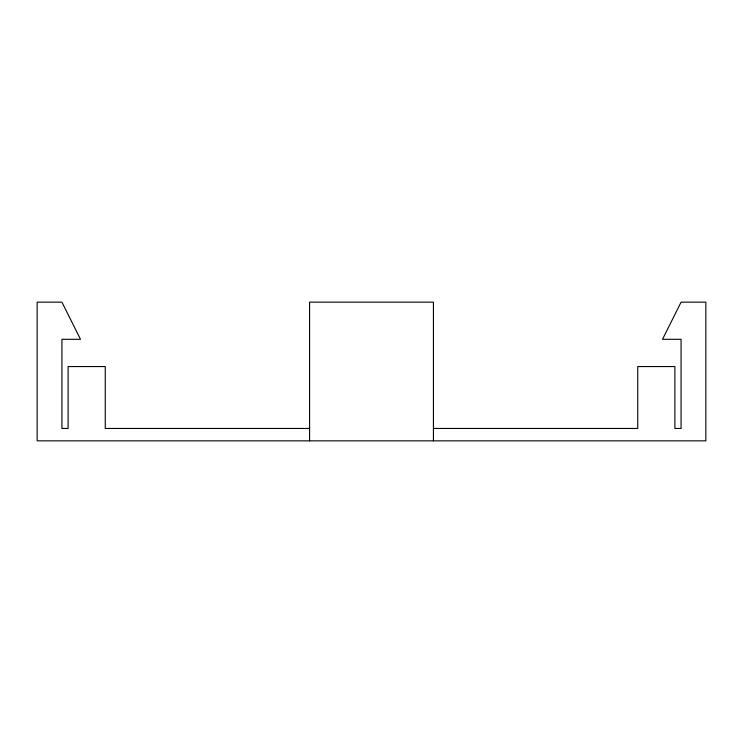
<?xml version="1.0" encoding="UTF-8"?>
<svg xmlns="http://www.w3.org/2000/svg" width="743" height="743" viewBox="0 0 743 743"><rect width="100%" height="100%" fill="white"/><g stroke="black" fill="none" stroke-linecap="round" stroke-linejoin="round"><path stroke-width="1.11" d="M309.58 428.46L105.255 428.46L105.255 366.55L68.105 366.55L68.105 428.46L61.92 428.46L61.92 339.3L80.495 339.3L61.92 302.15L37.15 302.15L37.15 440.85L705.85 440.85L705.85 302.15L681.08 302.15L662.505 339.3L681.08 339.3L681.08 428.46L674.895 428.46L674.895 366.55L637.745 366.55L637.745 428.46L433.42 428.46M433.42 440.85L433.42 302.15L309.58 302.15L309.58 440.85"/></g></svg>
